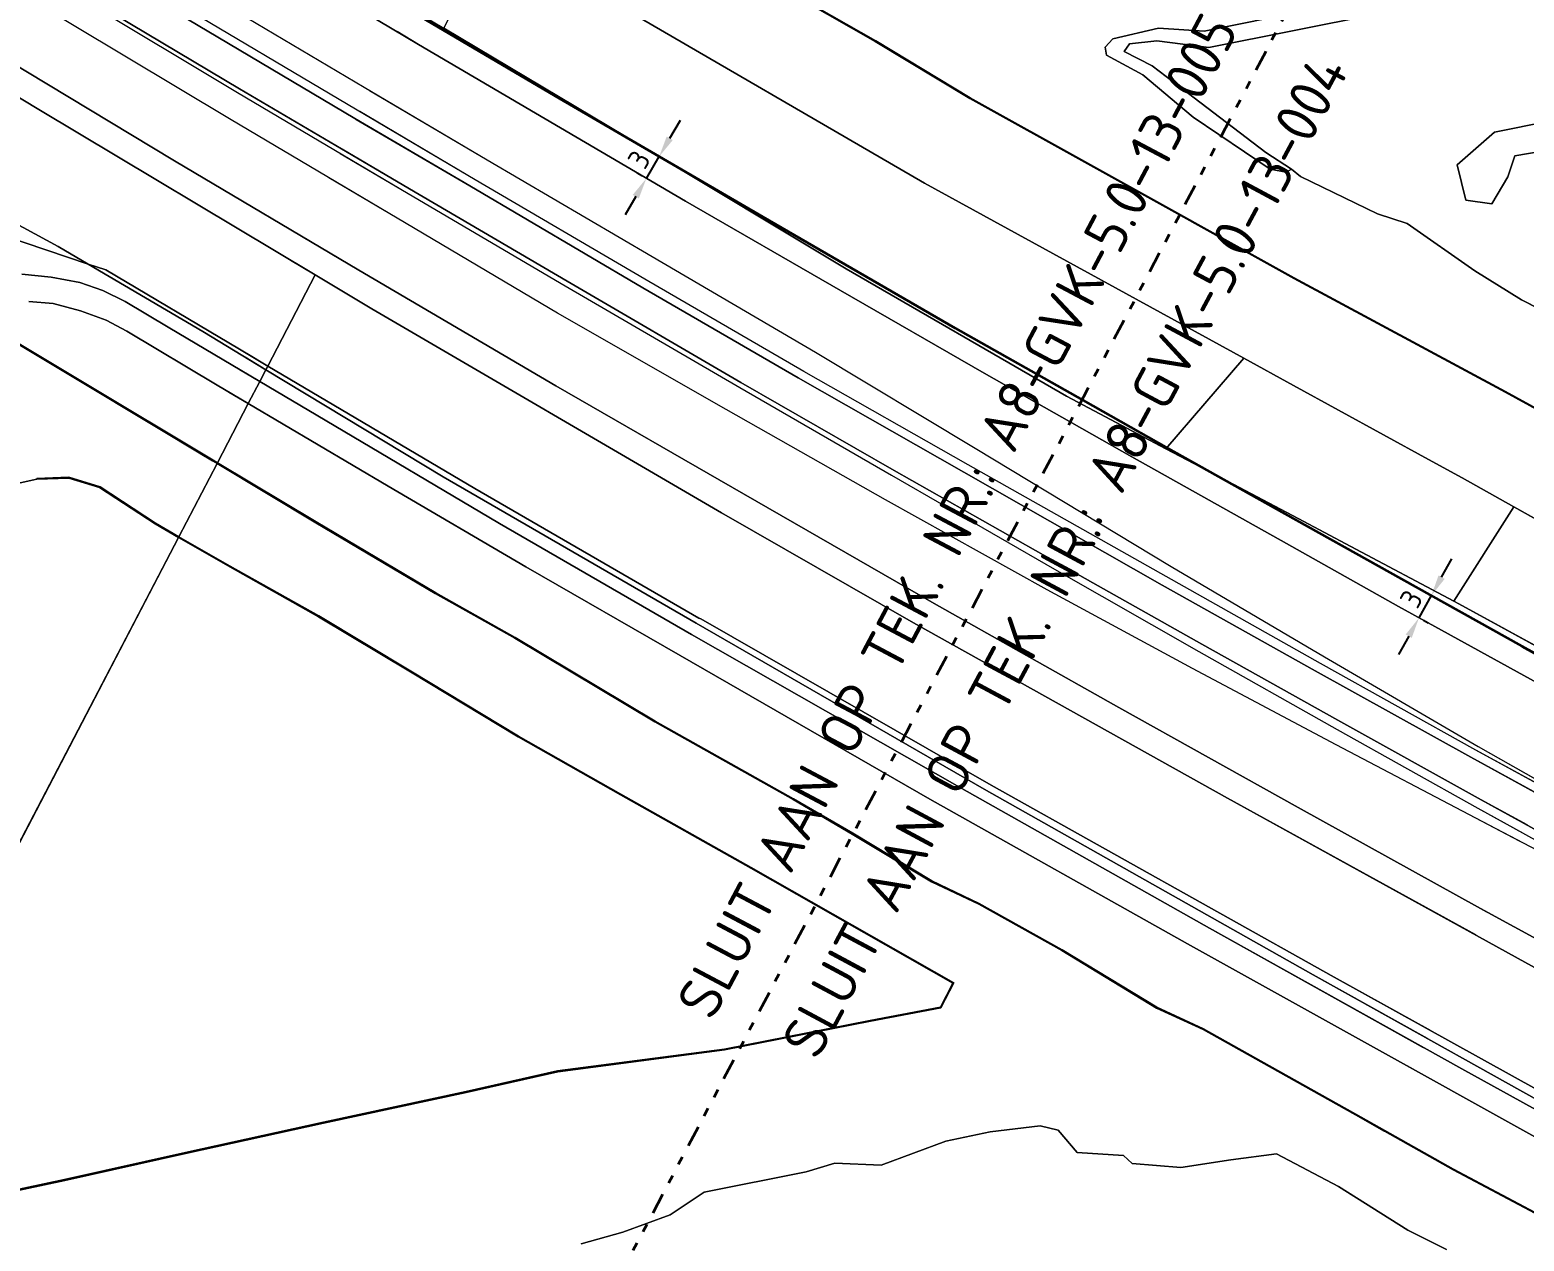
# Model space of a CAD drawing. Header units: metres. Extents: x 112942 to 118371, y 496117 to 499046.
# Drawn here: x 114385.1 to 114562, y 497920.8 to 498064.2 of the extents above; entities that cross this region are included whole.
import ezdxf
from ezdxf.enums import TextEntityAlignment as Align

# ---------------------------------------------------------------- set-up
doc = ezdxf.new("R2010")
doc.units = ezdxf.units.M
doc.linetypes.add('AL-TEKENBLADGRENS', pattern=[11.5, 2.5, -1.5, 1, -1.5, 1, -1.5, 2.5])
for name, color, linetype, lineweight in [('B-WE-OG-TOPOKAART-G', 7, 'Continuous', 18), ('N-WE-KL-DATA_GLASVEZEL-G', 90, 'KL-GLASVEZEL-N', 35), ('N-WE-KL-DATA_GLASVEZEL-M', 7, 'Continuous', 18), ('X-XX-AL-TEKENBLADGRENS-G', 7, 'AL-TEKENBLADGRENS', 35), ('X-XX-AL-TEKENBLADGRENS-T50', 130, 'Continuous', 50)]:
    doc.layers.add(name, color=color, linetype=linetype, lineweight=lineweight)
doc.styles.add('ISO', font='isocp.shx')
doc.styles.add('NLCS-ISO-T50', font='NLCS-ISO.ttf', dxfattribs={"height": 5})
doc.linetypes.add('KL-GLASVEZEL-N', pattern='A,4,-1,[101,NLCS.SHX,S=0.5,R=0,X=0,Y=0],-1,4,-1,["G",Standard,S=1,R=0,X=-0.25,Y=-0.5],-1.5', length=12.5)
doc.dimstyles.new('ISO', dxfattribs={"dimtxt": 2.5, "dimasz": 2.5, "dimexe": 1.25, "dimexo": 0.625, "dimtad": 1, "dimtxsty": 'ISO', "dimcen": 2.5, "dimadec": 0, "dimazin": 0, "dimtfac": 1, "dimtmove": 0, "dimatfit": 3, "dimfxl": 0, "dimarcsym": 0})

# ---------------------------------------------------------------- blocks, each defined once
blk = doc.blocks.new('*D53')
at = {"layer": 'Defpoints', "color": 0, "transparency": 16777216}
for p in [(114459.58, 498049.19), (114459.58, 498049.19), (114458.06, 498046.6)]:
    blk.add_point(p, dxfattribs=at)
at = {"layer": 'N-WE-KL-DATA_GLASVEZEL-M', "color": 0, "lineweight": -2, "transparency": 16777216}
for p, q in [((114460.83, 498051.35), (114462.09, 498053.51)), ((114459.04, 498049.5), (114458.5, 498049.82)), ((114458.06, 498046.6), (114459.58, 498049.19)), ((114457.52, 498046.91), (114456.99, 498047.23)), ((114456.81, 498044.44), (114455.55, 498042.28))]:
    blk.add_line(p, q, dxfattribs=at)
at = {"layer": 'N-WE-KL-DATA_GLASVEZEL-M', "color": 0, "transparency": 16777216}
for points in [[(114460.47, 498051.56), (114461.19, 498051.14), (114459.58, 498049.19)], [(114456.45, 498044.65), (114457.17, 498044.23), (114458.06, 498046.6)]]:
    blk.add_solid(points, dxfattribs=at)
at = {"layer": 'N-WE-KL-DATA_GLASVEZEL-M', "color": 0, "transparency": 16777216, "insert": (114457.2, 498048.84), "char_height": 2.5, "attachment_point": 5, "rotation": 59.7593, "style": 'ISO'}
blk.add_mtext('3', dxfattribs=at)
blk = doc.blocks.new('*D65')
at = {"layer": 'Defpoints', "color": 0, "transparency": 16777216}
for p in [(114551, 497997.21), (114551, 497997.21), (114549.54, 497994.59)]:
    blk.add_point(p, dxfattribs=at)
at = {"layer": 'N-WE-KL-DATA_GLASVEZEL-M', "color": 0, "lineweight": -2, "transparency": 16777216}
for p, q in [((114552.22, 497999.4), (114553.44, 498001.58)), ((114549.54, 497994.59), (114551, 497997.21)), ((114550.45, 497997.52), (114549.91, 497997.82)), ((114550.08, 497994.29), (114550.63, 497993.98)), ((114548.32, 497992.41), (114547.1, 497990.23))]:
    blk.add_line(p, q, dxfattribs=at)
at = {"layer": 'N-WE-KL-DATA_GLASVEZEL-M', "color": 0, "transparency": 16777216}
for points in [[(114551.85, 497999.6), (114552.58, 497999.19), (114551, 497997.21)], [(114547.96, 497992.61), (114548.68, 497992.21), (114549.54, 497994.59)]]:
    blk.add_solid(points, dxfattribs=at)
at = {"layer": 'N-WE-KL-DATA_GLASVEZEL-M', "color": 0, "transparency": 16777216, "insert": (114548.63, 497996.82), "char_height": 2.5, "attachment_point": 5, "rotation": 60.828, "style": 'ISO'}
blk.add_mtext('3', dxfattribs=at)

msp = doc.modelspace()

# ---------------------------------------------------------------- linework, layer by layer
at = {"layer": 'B-WE-OG-TOPOKAART-G'}
for points in [[(114568.813, 497983.977, 6.667), (114566.256, 497985.394, 6.668), (114547.13, 497995.939, 6.73), (114533.851, 498003.377, 6.671), (114515.53, 498013.651, 6.667), (114498.072, 498023.533, 6.691), (114481.042, 498033.329, 6.714), (114462.714, 498043.897, 6.718), (114449.699, 498051.512, 6.719), (114431.087, 498062.464, 6.725), (114408.873, 498075.716, 6.736), (114389.029, 498087.563, 6.736), (114368.113, 498100.178, 6.738), (114347.66, 498112.671, 6.752), (114326.872, 498125.681, 6.725), (114307.103, 498137.925, 6.741), (114286.487, 498150.603, 6.745), (114266.619, 498162.615, 6.735), (114245.341, 498175.46, 6.734), (114223.903, 498188.113, 6.737), (114203.222, 498200.22, 6.737), (114181.891, 498212.522, 6.751), (114160.322, 498224.861, 6.756)], [(114160.322, 498224.861, 6.756), (114181.891, 498212.522, 6.751), (114203.222, 498200.22, 6.737), (114223.903, 498188.113, 6.737), (114245.341, 498175.46, 6.734), (114266.619, 498162.615, 6.735), (114286.487, 498150.603, 6.745), (114307.103, 498137.925, 6.741), (114326.872, 498125.681, 6.725), (114347.66, 498112.671, 6.752), (114368.113, 498100.178, 6.738), (114389.029, 498087.563, 6.736), (114408.873, 498075.716, 6.736), (114431.087, 498062.464, 6.725), (114449.699, 498051.512, 6.719), (114462.714, 498043.897, 6.718), (114481.042, 498033.329, 6.714), (114498.072, 498023.533, 6.691), (114515.53, 498013.651, 6.667), (114533.851, 498003.377, 6.671), (114547.13, 497995.939, 6.73), (114566.256, 497985.394, 6.668), (114568.813, 497983.977, 6.667)], [(114169.703, 498224.019, 6.2), (114209.531, 498200.798, 6.183), (114215.458, 498197.237, 6.227), (114241.219, 498181.76, 6.42), (114280.264, 498158.399, 6.337), (114310.389, 498139.932, 6.353), (114335.767, 498124.318, 6.423), (114363.913, 498106.662, 6.43), (114395.287, 498087.6, 6.417), (114423.385, 498070.749, 6.307), (114434.07, 498064.385, 6.321), (114457.514, 498050.422, 6.353), (114481.708, 498035.877, 6.34), (114507.821, 498020.809, 6.503), (114519.57, 498014.603, 6.439), (114526.177, 498011.113, 6.403), (114535.233, 498006.33, 6.353)], [(114175.147, 498208.024, 6.911), (114190.129, 498199.311, 6.895), (114203.513, 498191.557, 6.905), (114221.121, 498181.162, 6.908), (114240.008, 498169.986, 6.908), (114258.256, 498159.037, 6.917), (114278.364, 498146.857, 6.942), (114299.987, 498133.601, 6.929), (114317.589, 498122.675, 6.925), (114338.089, 498109.876, 6.928), (114361.692, 498095.308, 6.928), (114380.537, 498083.794, 6.929), (114403.322, 498070.069, 6.924), (114424.639, 498057.396, 6.923), (114439.205, 498048.794, 6.916), (114458.747, 498037.364, 6.908), (114478.071, 498026.025, 6.879), (114496.982, 498014.653, 6.851), (114520.213, 498000.651, 6.873), (114538.35, 497989.956, 6.891), (114556.533, 497979.347, 6.91), (114564.536, 497974.805, 6.904)], [(114563.949, 497973.545, 6.915), (114555.668, 497978.085, 6.914), (114537.227, 497988.317, 6.928), (114519.148, 497998.451, 6.902), (114495.663, 498011.825, 6.921), (114476.028, 498023.01, 6.938), (114457.662, 498033.644, 6.964), (114437.144, 498045.708, 6.982), (114423.54, 498053.677, 6.995), (114399.949, 498067.74, 7.008), (114379.408, 498080.088, 7), (114358.076, 498093.086, 7.001), (114337.054, 498106.022, 6.997), (114314.132, 498120.239, 7.005), (114294.667, 498132.284, 7.016), (114276.397, 498143.447, 7.021), (114256.188, 498155.629, 7), (114238.072, 498166.478, 6.995), (114219.347, 498177.567, 6.985), (114202.116, 498187.688, 6.981), (114185.221, 498197.502, 6.981), (114173.353, 498204.285, 6.995)], [(114564.388, 497974.487, 6.909), (114556.27, 497978.928, 6.915), (114537.89, 497989.186, 6.909), (114519.587, 497999.483, 6.891), (114496.173, 498012.676, 6.902), (114476.707, 498023.76, 6.934), (114457.894, 498034.68, 6.956), (114437.805, 498046.438, 6.974), (114423.805, 498054.694, 6.983), (114401.07, 498068.231, 6.996), (114379.925, 498081.022, 6.994), (114359.294, 498093.501, 6.988), (114337.05, 498107.22, 6.984), (114315.512, 498120.601, 6.992), (114295.004, 498133.294, 7), (114276.723, 498144.46, 7.004), (114256.746, 498156.557, 6.99), (114238.609, 498167.454, 6.979), (114220.035, 498178.428, 6.985), (114202.453, 498188.703, 6.966), (114186.228, 498198.14, 6.971), (114174.198, 498205.057, 6.974)], [(114562.326, 497970.066, 6.919), (114556.902, 497973.053, 6.924), (114539.937, 497982.463, 6.937), (114523.844, 497991.473, 6.95), (114506.241, 498001.35, 6.951), (114487.419, 498012.035, 6.933), (114469.25, 498022.44, 6.987), (114448.67, 498034.427, 7.005), (114430.013, 498045.377, 6.984), (114409.906, 498057.203, 7.017), (114391.561, 498068.176, 7.008), (114371.996, 498080.106, 7.006), (114356.107, 498089.794, 7.013), (114336.3, 498101.952, 7.005), (114318.966, 498112.661, 7.014), (114303.782, 498122.1, 7.004), (114287.259, 498132.286, 7.01), (114260.254, 498148.711, 6.996), (114240.711, 498160.433, 7), (114222.55, 498171.237, 7.009), (114204.604, 498181.776, 7.002), (114187.752, 498191.596, 6.987), (114168.705, 498202.578, 6.999)], [(114168.705, 498202.578, 6.999), (114187.752, 498191.596, 6.987), (114204.604, 498181.776, 7.002), (114222.55, 498171.237, 7.009), (114240.711, 498160.433, 7), (114260.254, 498148.711, 6.996), (114287.259, 498132.286, 7.01), (114303.782, 498122.1, 7.004), (114318.966, 498112.661, 7.014), (114336.3, 498101.952, 7.005), (114356.107, 498089.794, 7.013), (114371.996, 498080.106, 7.006), (114391.561, 498068.176, 7.008), (114409.906, 498057.203, 7.017), (114430.013, 498045.377, 6.984), (114448.67, 498034.427, 7.005), (114469.25, 498022.44, 6.987), (114487.419, 498012.035, 6.933), (114506.241, 498001.35, 6.951), (114523.844, 497991.473, 6.95), (114539.937, 497982.463, 6.937), (114556.902, 497973.053, 6.924), (114562.326, 497970.066, 6.919)], [(114170.279, 498188.638, 6.731), (114192.801, 498175.542, 6.709), (114212.804, 498163.833, 6.7), (114234.403, 498151.038, 6.725), (114254.433, 498138.991, 6.731), (114273.77, 498127.297, 6.719), (114296.329, 498113.493, 6.69), (114317.73, 498100.265, 6.705), (114339.089, 498087.047, 6.728), (114359.927, 498074.247, 6.725), (114379.598, 498062.301, 6.709), (114402.186, 498048.695, 6.744)], [(114557.528, 497959.776, 6.652), (114556.83, 497960.155, 6.652), (114535.226, 497972.137, 6.642), (114514.014, 497983.981, 6.634), (114492.126, 497996.296, 6.696), (114469.582, 498009.27, 6.709), (114447.332, 498022.034, 6.71), (114424.027, 498035.725, 6.728), (114402.186, 498048.695, 6.744), (114379.598, 498062.301, 6.709), (114359.927, 498074.247, 6.725), (114339.089, 498087.047, 6.728), (114317.73, 498100.265, 6.705), (114296.329, 498113.493, 6.69), (114273.77, 498127.297, 6.719), (114254.433, 498138.991, 6.731), (114234.403, 498151.038, 6.725), (114212.804, 498163.833, 6.7), (114192.801, 498175.542, 6.709), (114170.279, 498188.638, 6.731)], [(114556.253, 497957.042, 6.247), (114526.865, 497973.24, 6.32), (114489.693, 497993.978, 6.353), (114466.96, 498007, 6.41), (114425.574, 498031.157, 6.243), (114418.862, 498035.174, 6.271), (114386.141, 498054.756, 6.41), (114353.084, 498074.73, 6.403), (114323.511, 498092.832, 6.337), (114292.441, 498112.01, 6.287), (114256.054, 498134.053, 6.277), (114218.604, 498156.717, 6.324), (114199.687, 498167.756, 6.379), (114197.127, 498169.25, 6.387), (114175.482, 498181.656, 6.3)], [(114413.246, 498024.387, 0.712), (114409.875, 498026.383, 0.71), (114394.075, 498035.784, 0.797), (114391.967, 498036.454, 0.406), (114388.412, 498038.545, 0.417), (114369.028, 498049.033, 0.18), (114351.941, 498059.409, 0.167), (114329.588, 498073.584, 0.173), (114308.341, 498086.696, 0.123), (114287.049, 498099.733, 0.147), (114261.918, 498115.112, 0.157), (114228.136, 498134.862, 0.197), (114193.348, 498155.905, 0.139), (114199.687, 498167.756, 6.379), (114218.604, 498156.717, 6.324), (114256.054, 498134.053, 6.277), (114292.441, 498112.01, 6.287), (114323.511, 498092.832, 6.337), (114353.084, 498074.73, 6.403), (114386.141, 498054.756, 6.41), (114418.862, 498035.174, 6.271), (114413.246, 498024.387, 0.712)], [(114580.867, 498009.826, -1.084), (114578.277, 498011.243, -1.084), (114559.778, 498021.367, -1.084), (114534.769, 498034.847, -1.084), (114510.701, 498048.204, -1.084), (114496.414, 498056.13, -1.084), (114485.218, 498062.88, -1.084), (114467.869, 498072.802, -1.084), (114462.046, 498076.19, -1.084), (114451.67, 498082.226, -1.084), (114445.329, 498086.011, -1.084), (114393.424, 498129.455, -1.084), (114482.76, 498165.063, -1.084)], [(114193.348, 498155.905, 0.139), (114228.136, 498134.862, 0.197), (114261.918, 498115.112, 0.157), (114287.049, 498099.733, 0.147), (114308.341, 498086.696, 0.123), (114329.588, 498073.584, 0.173), (114351.941, 498059.409, 0.167), (114369.028, 498049.033, 0.18), (114388.412, 498038.545, 0.417), (114391.967, 498036.454, 0.406), (114382.059, 498039.791, 0.357), (114374.737, 498042.51, 0.197), (114372.243, 498042.75, 0.077), (114369.048, 498041.859, -0.113), (114365.301, 498040.104, -0.193), (114363.965, 498039.567, -0.397), (114363.623, 498039.078, -0.845)], [(114276.397, 498143.447, 7.021), (114294.667, 498132.284, 7.016), (114314.132, 498120.239, 7.005), (114337.054, 498106.022, 6.997), (114358.076, 498093.086, 7.001), (114379.408, 498080.088, 7), (114399.949, 498067.74, 7.008), (114423.54, 498053.677, 6.995), (114437.144, 498045.708, 6.982), (114457.662, 498033.644, 6.964), (114476.028, 498023.01, 6.938), (114495.663, 498011.825, 6.921), (114519.148, 497998.451, 6.902), (114537.227, 497988.317, 6.928), (114555.668, 497978.085, 6.914), (114563.949, 497973.545, 6.915)], [(114561.429, 497968.142, 6.872), (114556.249, 497970.849, 6.873), (114539.729, 497979.552, 6.871), (114522.721, 497988.58, 6.865), (114505.512, 497997.913, 6.86), (114486.388, 498008.539, 6.868), (114467.499, 498019.227, 6.905), (114447.558, 498030.667, 6.915), (114428.569, 498041.876, 6.916), (114408.916, 498053.527, 6.929), (114390.102, 498064.793, 6.937), (114370.858, 498076.429, 6.937), (114354.987, 498086.103, 6.928), (114337.547, 498096.838, 6.935), (114331.905, 498100.356, 6.935), (114328.802, 498102.55, 6.939), (114318.202, 498110.409, 6.962), (114302.455, 498122.26, 6.991)], [(114302.455, 498122.26, 6.991), (114318.727, 498112.18, 7.003), (114336.098, 498101.43, 7.001), (114356.181, 498089.088, 7.002), (114371.783, 498079.587, 7.006), (114391.442, 498067.724, 7.008), (114409.658, 498056.785, 7.018), (114429.853, 498044.801, 6.985), (114448.449, 498033.876, 6.996), (114469.13, 498021.853, 6.987), (114487.099, 498011.461, 6.937), (114506.382, 498000.323, 6.929), (114523.456, 497990.576, 6.936), (114539.839, 497981.377, 6.925), (114556.516, 497972.049, 6.905), (114561.871, 497969.09, 6.897)], [(114534.43, 498047.68, -0.876), (114533.815, 498047.328, -1.136), (114531.92, 498047.687, -1.136), (114522.815, 498053.848, -1.136), (114516.828, 498058.875, -1.136), (114512.524, 498061.201, -1.136), (114512.366, 498062.151, -1.136), (114513.28, 498063.129, -1.136), (114518.681, 498064.379, -1.136), (114524.089, 498064.051, -1.136), (114571.966, 498073.739, -1.136), (114577.538, 498073.9, -1.136), (114588.156, 498077.175, -1.136), (114602.667, 498079.775, -1.136), (114620.756, 498084.307, -1.136), (114650.736, 498090.463, -1.136)], [(114650.736, 498090.463, -1.136), (114620.756, 498084.307, -1.136), (114602.667, 498079.775, -1.136), (114588.156, 498077.175, -1.136), (114577.538, 498073.9, -1.136), (114571.966, 498073.739, -1.136), (114524.089, 498064.051, -1.136), (114518.681, 498064.379, -1.136), (114513.28, 498063.129, -1.136), (114512.366, 498062.151, -1.136), (114512.524, 498061.201, -1.136), (114516.828, 498058.875, -1.136), (114522.815, 498053.848, -1.136), (114531.92, 498047.687, -1.136), (114533.815, 498047.328, -1.136), (114534.43, 498047.68, -0.876), (114535.494, 498046.844, -0.876), (114544.619, 498042.405, -0.841), (114548.122, 498041.275, -0.974), (114556.144, 498035.657, -0.974), (114561.676, 498032.237, -0.974), (114595.475, 498014.994, -0.98), (114616.957, 498002.595, -0.902), (114626.388, 497998.41, -0.865)], [(114626.388, 497998.41, -0.865), (114620.699, 497987.724, -1.095), (114612.486, 497992.31, -1.084), (114586.862, 498006.545, -1.084), (114578.277, 498011.243, -1.084), (114559.778, 498021.367, -1.084), (114534.769, 498034.847, -1.084), (114510.701, 498048.204, -1.084), (114496.414, 498056.13, -1.084), (114485.218, 498062.88, -1.084), (114467.869, 498072.802, -1.084), (114462.046, 498076.19, -1.084), (114451.67, 498082.226, -1.084), (114445.329, 498086.011, -1.084), (114440.642, 498089.934, -1.084)], [(114655.173, 498089.104, -0.373), (114617.581, 498081.282, -0.24), (114574.78, 498072.129, -0.194), (114524.666, 498062.097, -0.295), (114518.516, 498062.898, -0.685), (114515.253, 498062.534, -0.844), (114514.634, 498061.614, -0.838), (114517.958, 498059.91, -0.341), (114522.903, 498056.139, -0.125), (114531.392, 498049.653, -0.214), (114534.43, 498047.68, -0.876)], [(114575.935, 497999.251, 0.107), (114560.771, 498007.721, 0.054), (114554.655, 498011.137, 0.033), (114550.67, 498013.318, 0.033), (114534.695, 498022.079, 0.028), (114528.812, 498025.306, 0.026), (114490.986, 498046.049, 0.013), (114453.613, 498067.779, 0.153), (114440.05, 498075.871, 0.13), (114445.278, 498085.925, -0.928), (114451.619, 498082.14, -0.943), (114461.996, 498076.104, -0.939), (114467.819, 498072.715, -0.937), (114485.167, 498062.794, -0.947), (114496.364, 498056.043, -0.927), (114510.652, 498048.117, -0.88), (114534.721, 498034.759, -0.903), (114559.73, 498021.279, -0.917), (114578.229, 498011.155, -0.899), (114580.824, 498009.735, -0.896)], [(114620.65, 497987.637, -0.84), (114615.557, 497977.611, 0.233), (114596.129, 497987.971, 0.177), (114560.771, 498007.721, 0.054), (114554.655, 498011.137, 0.033), (114550.67, 498013.318, 0.033), (114534.695, 498022.079, 0.028), (114528.812, 498025.306, 0.026), (114490.986, 498046.049, 0.013), (114453.613, 498067.779, 0.153), (114440.05, 498075.871, 0.13), (114445.278, 498085.925, -0.928), (114451.619, 498082.14, -0.943), (114461.996, 498076.104, -0.939), (114467.819, 498072.715, -0.937), (114485.167, 498062.794, -0.947), (114496.364, 498056.043, -0.927), (114510.652, 498048.117, -0.88), (114534.721, 498034.759, -0.903), (114559.73, 498021.279, -0.917), (114578.229, 498011.155, -0.899), (114586.814, 498006.457, -0.89), (114612.437, 497992.223, -0.84), (114620.65, 497987.637, -0.84)], [(114580.824, 498009.735, -0.896), (114578.229, 498011.155, -0.899), (114559.73, 498021.279, -0.917), (114534.721, 498034.759, -0.903), (114510.652, 498048.117, -0.88), (114496.364, 498056.043, -0.927), (114485.167, 498062.794, -0.947), (114467.819, 498072.715, -0.937), (114461.996, 498076.104, -0.939), (114451.619, 498082.14, -0.943), (114445.278, 498085.925, -0.928), (114445.329, 498086.011, -1.084), (114451.67, 498082.226, -1.084), (114462.046, 498076.19, -1.084), (114467.869, 498072.802, -1.084), (114485.218, 498062.88, -1.084), (114496.414, 498056.13, -1.084), (114510.701, 498048.204, -1.084), (114534.769, 498034.847, -1.084), (114559.778, 498021.367, -1.084), (114578.277, 498011.243, -1.084), (114580.867, 498009.826, -1.084)], [(114578.229, 498011.155, -0.899), (114559.73, 498021.279, -0.917), (114534.721, 498034.759, -0.903), (114510.652, 498048.117, -0.88), (114496.364, 498056.043, -0.927), (114485.167, 498062.794, -0.947), (114467.819, 498072.715, -0.937), (114461.996, 498076.104, -0.939), (114451.619, 498082.14, -0.943), (114445.278, 498085.925, -0.928), (114445.329, 498086.011, -1.084), (114451.67, 498082.226, -1.084), (114462.046, 498076.19, -1.084), (114467.869, 498072.802, -1.084), (114485.218, 498062.88, -1.084), (114496.414, 498056.13, -1.084), (114510.701, 498048.204, -1.084), (114534.769, 498034.847, -1.084), (114559.778, 498021.367, -1.084), (114578.277, 498011.243, -1.084)], [(114534.43, 498047.68, -0.876), (114533.815, 498047.328, -1.136), (114531.92, 498047.687, -1.136), (114522.815, 498053.848, -1.136), (114516.828, 498058.875, -1.136), (114512.524, 498061.201, -1.136), (114512.366, 498062.151, -1.136), (114513.28, 498063.129, -1.136), (114518.681, 498064.379, -1.136), (114524.089, 498064.051, -1.136), (114571.966, 498073.739, -1.136), (114577.538, 498073.9, -1.136), (114588.156, 498077.175, -1.136), (114602.667, 498079.775, -1.136), (114614.915, 498082.844, -1.136)], [(114614.915, 498082.844, -1.136), (114602.667, 498079.775, -1.136), (114588.156, 498077.175, -1.136), (114577.538, 498073.9, -1.136), (114571.966, 498073.739, -1.136), (114524.089, 498064.051, -1.136), (114518.681, 498064.379, -1.136), (114513.28, 498063.129, -1.136), (114512.366, 498062.151, -1.136), (114512.524, 498061.201, -1.136), (114516.828, 498058.875, -1.136), (114522.815, 498053.848, -1.136), (114531.92, 498047.687, -1.136), (114533.815, 498047.328, -1.136), (114534.43, 498047.68, -0.876), (114535.494, 498046.844, -0.876), (114544.619, 498042.405, -0.841), (114548.122, 498041.275, -0.974), (114556.144, 498035.657, -0.974), (114561.676, 498032.237, -0.974), (114585.621, 498020.021, -0.978)], [(114585.621, 498020.021, -0.978), (114561.676, 498032.237, -0.974), (114556.144, 498035.657, -0.974), (114548.122, 498041.275, -0.974), (114544.619, 498042.405, -0.841), (114535.494, 498046.844, -0.876), (114534.43, 498047.68, -0.876), (114531.392, 498049.653, -0.214), (114522.903, 498056.139, -0.125), (114517.958, 498059.91, -0.341), (114514.634, 498061.614, -0.838), (114515.253, 498062.534, -0.844), (114518.516, 498062.898, -0.685), (114524.666, 498062.097, -0.295), (114574.78, 498072.129, -0.194), (114613.811, 498080.476, -0.236)], [(114613.811, 498080.476, -0.236), (114574.78, 498072.129, -0.194), (114524.666, 498062.097, -0.295), (114518.516, 498062.898, -0.685), (114515.253, 498062.534, -0.844), (114514.634, 498061.614, -0.838), (114517.958, 498059.91, -0.341), (114522.903, 498056.139, -0.125), (114531.392, 498049.653, -0.214), (114534.43, 498047.68, -0.876)], [(114434.07, 498064.385, 6.321), (114440.05, 498075.871, 0.13), (114453.613, 498067.779, 0.153), (114490.986, 498046.049, 0.013), (114528.812, 498025.306, 0.026), (114519.57, 498014.603, 6.439), (114507.821, 498020.809, 6.503), (114481.708, 498035.877, 6.34), (114457.514, 498050.422, 6.353), (114434.07, 498064.385, 6.321)], [(114434.07, 498064.385, 6.321), (114440.05, 498075.871, 0.13), (114453.613, 498067.779, 0.153), (114490.986, 498046.049, 0.013), (114528.812, 498025.306, 0.026), (114519.57, 498014.603, 6.439), (114507.821, 498020.809, 6.503), (114481.708, 498035.877, 6.34), (114457.514, 498050.422, 6.353), (114434.07, 498064.385, 6.321)], [(114595.475, 498014.994, -0.98), (114561.676, 498032.237, -0.974), (114556.144, 498035.657, -0.974), (114548.122, 498041.275, -0.974), (114544.619, 498042.405, -0.841), (114535.494, 498046.844, -0.876), (114534.43, 498047.68, -0.876), (114531.392, 498049.653, -0.214), (114522.903, 498056.139, -0.125), (114517.958, 498059.91, -0.341), (114514.634, 498061.614, -0.838), (114515.253, 498062.534, -0.844), (114518.516, 498062.898, -0.685), (114524.666, 498062.097, -0.295), (114574.78, 498072.129, -0.194)], [(114638.764, 498068.277, -0.523), (114615.753, 498058.62, -0.984), (114560.864, 498049.261, -1.029), (114560.041, 498046.776, -1.029), (114558.17, 498043.594, -1.029), (114555.066, 498044.025, -0.983), (114554.039, 498048.214, -0.567), (114558.488, 498052.07, -0.405), (114590.254, 498058.479, -0.457), (114638.764, 498068.277, -0.523)], [(114429.889, 498066.875, 6.316), (114434.07, 498064.385, 6.321), (114457.514, 498050.422, 6.353), (114481.708, 498035.877, 6.34), (114507.821, 498020.809, 6.503), (114519.57, 498014.603, 6.439), (114526.177, 498011.113, 6.403), (114535.233, 498006.33, 6.353)], [(114428.541, 498063.983, 6.726), (114431.087, 498062.464, 6.725), (114449.699, 498051.512, 6.719), (114462.714, 498043.897, 6.718), (114481.042, 498033.329, 6.714), (114498.072, 498023.533, 6.691), (114515.53, 498013.651, 6.667), (114533.851, 498003.377, 6.671), (114547.13, 497995.939, 6.73), (114566.256, 497985.394, 6.668), (114578.465, 497978.627, 6.663), (114598.053, 497967.919, 6.664), (114607.135, 497963.021, 6.642), (114602.635, 497952.194, 6.862), (114589.423, 497959.654, 6.949), (114572.346, 497968.941, 6.916), (114555.668, 497978.085, 6.914), (114537.227, 497988.317, 6.928), (114519.148, 497998.451, 6.902), (114495.663, 498011.825, 6.921), (114476.028, 498023.01, 6.938), (114457.662, 498033.644, 6.964), (114437.144, 498045.708, 6.982), (114423.693, 498053.587, 6.995)], [(114535.233, 498006.33, 6.353), (114541.482, 498003.011, 6.329), (114553.674, 497996.535, 6.282), (114554.238, 497996.235, 6.28), (114576.493, 497984.088, 6.177), (114599.389, 497971.711, 6.153), (114609.774, 497966.235, 6.163), (114607.135, 497963.021, 6.642), (114598.053, 497967.919, 6.664), (114578.465, 497978.627, 6.663), (114566.256, 497985.394, 6.668), (114547.13, 497995.939, 6.73), (114533.851, 498003.377, 6.671), (114515.53, 498013.651, 6.667), (114498.072, 498023.533, 6.691), (114481.042, 498033.329, 6.714), (114462.714, 498043.897, 6.718), (114449.699, 498051.512, 6.719), (114431.087, 498062.464, 6.725), (114428.541, 498063.983, 6.726)], [(114604.937, 498061.445, -0.477), (114590.254, 498058.479, -0.457), (114558.488, 498052.07, -0.405), (114554.039, 498048.214, -0.567), (114555.066, 498044.025, -0.983), (114558.17, 498043.594, -1.029), (114560.041, 498046.776, -1.029), (114560.864, 498049.261, -1.029), (114602.572, 498056.372, -0.995)], [(114602.572, 498056.372, -0.995), (114560.864, 498049.261, -1.029), (114560.041, 498046.776, -1.029), (114558.17, 498043.594, -1.029), (114555.066, 498044.025, -0.983), (114554.039, 498048.214, -0.567), (114558.488, 498052.07, -0.405), (114590.254, 498058.479, -0.457), (114604.937, 498061.445, -0.477)], [(114590.254, 498058.479, -0.457), (114558.488, 498052.07, -0.405), (114554.039, 498048.214, -0.567), (114555.066, 498044.025, -0.983), (114558.17, 498043.594, -1.029), (114560.041, 498046.776, -1.029), (114560.864, 498049.261, -1.029), (114615.753, 498058.62, -0.984)], [(114425.29, 498057.011, 6.923), (114439.205, 498048.794, 6.916), (114458.747, 498037.364, 6.908), (114478.071, 498026.025, 6.879), (114496.982, 498014.653, 6.851), (114520.213, 498000.651, 6.873), (114538.35, 497989.956, 6.891), (114556.533, 497979.347, 6.91), (114572.948, 497970.03, 6.897), (114589.955, 497960.538, 6.939)], [(114423.693, 498053.587, 6.995), (114437.144, 498045.708, 6.982), (114457.662, 498033.644, 6.964), (114476.028, 498023.01, 6.938), (114495.663, 498011.825, 6.921), (114519.148, 497998.451, 6.902), (114537.227, 497988.317, 6.928), (114555.668, 497978.085, 6.914), (114572.346, 497968.941, 6.916), (114589.423, 497959.654, 6.949), (114602.635, 497952.194, 6.862), (114608.451, 497945.119, 6.905), (114592.482, 497953.673, 6.889), (114574.978, 497963.099, 6.908), (114556.902, 497973.053, 6.924), (114539.937, 497982.463, 6.937), (114523.844, 497991.473, 6.95), (114506.241, 498001.35, 6.951), (114487.419, 498012.035, 6.933), (114469.25, 498022.44, 6.987), (114448.67, 498034.427, 7.005), (114430.013, 498045.377, 6.984), (114422.049, 498050.061, 6.997)], [(114589.955, 497960.538, 6.939), (114572.88, 497969.841, 6.903), (114556.27, 497978.928, 6.915), (114537.89, 497989.186, 6.909), (114519.587, 497999.483, 6.891), (114496.173, 498012.676, 6.902), (114476.707, 498023.76, 6.934), (114457.894, 498034.68, 6.956), (114437.805, 498046.438, 6.974), (114424.122, 498054.507, 6.983)], [(114422.049, 498050.061, 6.997), (114430.013, 498045.377, 6.984), (114448.67, 498034.427, 7.005), (114469.25, 498022.44, 6.987), (114487.419, 498012.035, 6.933), (114506.241, 498001.35, 6.951), (114523.844, 497991.473, 6.95), (114539.937, 497982.463, 6.937), (114556.902, 497973.053, 6.924), (114574.978, 497963.099, 6.908), (114592.482, 497953.673, 6.889), (114608.451, 497945.119, 6.905), (114601.947, 497935.761, 6.661), (114579.868, 497947.632, 6.654), (114556.83, 497960.155, 6.652), (114535.226, 497972.137, 6.642), (114514.014, 497983.981, 6.634), (114492.126, 497996.296, 6.696), (114469.582, 498009.27, 6.709), (114447.332, 498022.034, 6.71), (114424.027, 498035.725, 6.728), (114417.243, 498039.754, 6.733)], [(114402.186, 498048.695, 6.744), (114424.027, 498035.725, 6.728), (114447.332, 498022.034, 6.71), (114469.582, 498009.27, 6.709), (114492.126, 497996.296, 6.696), (114514.014, 497983.981, 6.634), (114535.226, 497972.137, 6.642), (114556.83, 497960.155, 6.652), (114557.528, 497959.776, 6.652)], [(114421.819, 498049.568, 6.998), (114429.853, 498044.801, 6.985), (114448.449, 498033.876, 6.996), (114469.13, 498021.853, 6.987), (114487.099, 498011.461, 6.937), (114506.382, 498000.323, 6.929), (114523.456, 497990.576, 6.936), (114539.839, 497981.377, 6.925), (114556.516, 497972.049, 6.905), (114574.924, 497961.877, 6.877), (114591.871, 497952.664, 6.889), (114607.91, 497943.947, 6.866), (114591.719, 497952.324, 6.872), (114574.837, 497961.137, 6.869), (114556.249, 497970.849, 6.873), (114539.729, 497979.552, 6.871), (114522.721, 497988.58, 6.865), (114505.512, 497997.913, 6.86), (114486.388, 498008.539, 6.868), (114467.499, 498019.227, 6.905), (114447.558, 498030.667, 6.915), (114428.569, 498041.876, 6.916), (114420.471, 498046.677, 6.921)], [(114382.059, 498039.791, 0.357), (114391.967, 498036.454, 0.406), (114405.555, 498028.461, 0.363), (114413.019, 498023.951, 0.346), (114412.301, 498022.573, 0.205)], [(114417.243, 498039.754, 6.733), (114424.027, 498035.725, 6.728), (114447.332, 498022.034, 6.71), (114469.582, 498009.27, 6.709), (114492.126, 497996.296, 6.696), (114514.014, 497983.981, 6.634), (114535.226, 497972.137, 6.642), (114556.83, 497960.155, 6.652), (114579.868, 497947.632, 6.654), (114601.947, 497935.761, 6.661), (114594.403, 497936.001, 6.294), (114562.08, 497953.83, 6.233), (114526.865, 497973.24, 6.32), (114489.693, 497993.978, 6.353), (114466.96, 498007, 6.41), (114425.574, 498031.157, 6.243), (114418.862, 498035.174, 6.271), (114415.926, 498036.931, 6.283)], [(114413.019, 498023.951, 0.346), (114405.555, 498028.461, 0.363), (114391.967, 498036.454, 0.406), (114394.075, 498035.784, 0.797), (114409.875, 498026.383, 0.71), (114413.246, 498024.387, 0.712), (114413.019, 498023.951, 0.346)], [(114415.926, 498036.931, 6.283), (114418.862, 498035.174, 6.271), (114413.246, 498024.387, 0.712)], [(114412.301, 498022.573, 0.205), (114401.435, 498029.01, 0.213), (114396.34, 498032.036, 0.24), (114393.719, 498033.317, 0.243), (114390.978, 498034.279, 0.27), (114387.6, 498034.906, 0.263), (114384.115, 498035.265, 0.277)], [(114384.115, 498035.265, 0.277), (114387.6, 498034.906, 0.263), (114390.978, 498034.279, 0.27), (114393.719, 498033.317, 0.243), (114396.34, 498032.036, 0.24), (114401.435, 498029.01, 0.213), (114412.301, 498022.573, 0.205), (114410.934, 498019.946, 0.088)], [(114550.963, 497945.697, 0.713), (114539.495, 497952.054, 0.723), (114498.901, 497974.772, 0.76), (114464.499, 497994.444, 0.633), (114464.274, 497994.557, 0.637), (114437.76, 498009.872, 0.727), (114413.246, 498024.387, 0.712), (114418.862, 498035.174, 6.271), (114425.574, 498031.157, 6.243), (114466.96, 498007, 6.41), (114489.693, 497993.978, 6.353), (114526.865, 497973.24, 6.32), (114556.253, 497957.042, 6.247)], [(114594.403, 497936.001, 6.294), (114588.721, 497924.827, 0.665), (114581.3, 497928.881, 0.687), (114539.495, 497952.054, 0.723), (114498.901, 497974.772, 0.76), (114464.499, 497994.444, 0.633), (114464.274, 497994.557, 0.637), (114437.76, 498009.872, 0.727), (114413.246, 498024.387, 0.712), (114418.862, 498035.174, 6.271), (114425.574, 498031.157, 6.243), (114466.96, 498007, 6.41), (114489.693, 497993.978, 6.353), (114526.865, 497973.24, 6.32), (114562.08, 497953.83, 6.233), (114594.403, 497936.001, 6.294)], [(114384.958, 498032.013, 0.137), (114387.818, 498031.804, 0.097), (114391.066, 498030.94, 0.117), (114394.119, 498029.802, 0.117), (114396.565, 498028.529, 0.087), (114407.268, 498022.107, 0.083), (114410.934, 498019.946, 0.088), (114407.282, 498012.921, -0.921)], [(114410.934, 498019.946, 0.088), (114407.268, 498022.107, 0.083), (114396.565, 498028.529, 0.087), (114394.119, 498029.802, 0.117), (114391.066, 498030.94, 0.117), (114387.818, 498031.804, 0.097), (114384.958, 498032.013, 0.137)], [(114407.231, 498012.835, -1.101), (114406.706, 498013.149, -1.107), (114391.254, 498022.433, -1.107), (114382.2, 498027.875, -1.107), (114371.006, 498025.219, -1.107), (114370.983, 498025.316, -0.637), (114382.217, 498027.982, -0.637), (114391.306, 498022.519, -0.637), (114406.757, 498013.235, -0.637), (114407.282, 498012.921, -0.921), (114407.231, 498012.835, -1.101)], [(114382.2, 498027.875, -1.107), (114391.254, 498022.433, -1.107), (114406.706, 498013.149, -1.107), (114407.231, 498012.835, -1.101), (114402.726, 498004.182, -1.101)], [(114407.282, 498012.921, -0.921), (114406.757, 498013.235, -0.637), (114391.306, 498022.519, -0.637), (114382.217, 498027.982, -0.637)], [(114413.019, 498023.951, 0.346), (114410.565, 498025.434, 0.352)], [(114410.565, 498025.434, 0.352), (114413.019, 498023.951, 0.346), (114412.301, 498022.573, 0.205)], [(114413.246, 498024.387, 0.712), (114410.763, 498025.857, 0.711)], [(114410.763, 498025.857, 0.711), (114413.246, 498024.387, 0.712), (114413.019, 498023.951, 0.346)], [(114553.674, 497996.535, 6.282), (114541.482, 498003.011, 6.329), (114535.233, 498006.33, 6.353), (114526.177, 498011.113, 6.403), (114519.57, 498014.603, 6.439), (114528.812, 498025.306, 0.026), (114534.695, 498022.079, 0.028), (114550.67, 498013.318, 0.033), (114554.655, 498011.137, 0.033), (114560.771, 498007.721, 0.054), (114553.674, 497996.535, 6.282)], [(114553.674, 497996.535, 6.282), (114541.482, 498003.011, 6.329), (114535.233, 498006.33, 6.353), (114526.177, 498011.113, 6.403), (114519.57, 498014.603, 6.439), (114528.812, 498025.306, 0.026), (114534.695, 498022.079, 0.028), (114550.67, 498013.318, 0.033), (114554.655, 498011.137, 0.033), (114560.771, 498007.721, 0.054), (114553.674, 497996.535, 6.282)], [(114412.301, 498022.573, 0.205), (114409.896, 498023.998, 0.207)], [(114409.896, 498023.998, 0.207), (114412.301, 498022.573, 0.205), (114410.934, 498019.946, 0.088)], [(114550.047, 497943.732, 0.283), (114524.728, 497957.847, 0.297), (114495.41, 497974.384, 0.327), (114463.421, 497992.618, 0.12), (114440.663, 498005.762, 0.177), (114420.046, 498017.984, 0.2), (114412.301, 498022.573, 0.205), (114413.019, 498023.951, 0.346), (114433.992, 498011.278, 0.3), (114463.955, 497993.953, 0.127), (114498.05, 497974.284, 0.273), (114536.992, 497952.302, 0.187), (114550.527, 497944.762, 0.224)], [(114588.324, 497924.045, 0.28), (114587.749, 497922.914, 0.221), (114582.346, 497925.888, 0.227), (114554.592, 497941.198, 0.28), (114524.728, 497957.847, 0.297), (114495.41, 497974.384, 0.327), (114463.421, 497992.618, 0.12), (114440.663, 498005.762, 0.177), (114420.046, 498017.984, 0.2), (114412.301, 498022.573, 0.205), (114413.019, 498023.951, 0.346), (114433.992, 498011.278, 0.3), (114463.955, 497993.953, 0.127), (114498.05, 497974.284, 0.273), (114536.992, 497952.302, 0.187), (114570.668, 497933.541, 0.28), (114588.324, 497924.045, 0.28)], [(114550.527, 497944.762, 0.224), (114536.992, 497952.302, 0.187), (114498.05, 497974.284, 0.273), (114463.955, 497993.953, 0.127), (114433.992, 498011.278, 0.3), (114413.019, 498023.951, 0.346), (114413.246, 498024.387, 0.712), (114437.76, 498009.872, 0.727), (114464.274, 497994.557, 0.637), (114464.499, 497994.444, 0.633), (114498.901, 497974.772, 0.76), (114539.495, 497952.054, 0.723), (114550.963, 497945.697, 0.713)], [(114588.721, 497924.827, 0.665), (114588.324, 497924.045, 0.28), (114570.668, 497933.541, 0.28), (114536.992, 497952.302, 0.187), (114498.05, 497974.284, 0.273), (114463.955, 497993.953, 0.127), (114433.992, 498011.278, 0.3), (114413.019, 498023.951, 0.346), (114413.246, 498024.387, 0.712), (114437.76, 498009.872, 0.727), (114464.274, 497994.557, 0.637), (114464.499, 497994.444, 0.633), (114498.901, 497974.772, 0.76), (114539.495, 497952.054, 0.723), (114581.3, 497928.881, 0.687), (114588.721, 497924.827, 0.665)], [(114548.849, 497941.165, 0.166), (114547.01, 497942.189, 0.163), (114522.126, 497955.987, 0.117), (114491.628, 497973.128, 0.163), (114462.05, 497990.139, 0.103), (114443.785, 498000.624, 0.13), (114427.506, 498010.178, 0.113), (114410.934, 498019.946, 0.088), (114412.301, 498022.573, 0.205), (114420.046, 498017.984, 0.2), (114440.663, 498005.762, 0.177), (114463.421, 497992.618, 0.12), (114495.41, 497974.384, 0.327), (114524.728, 497957.847, 0.297), (114550.047, 497943.732, 0.283)], [(114587.749, 497922.914, 0.221), (114586.435, 497920.329, 0.189), (114572.763, 497927.849, 0.2), (114547.01, 497942.189, 0.163), (114522.126, 497955.987, 0.117), (114491.628, 497973.128, 0.163), (114462.05, 497990.139, 0.103), (114443.785, 498000.624, 0.13), (114427.506, 498010.178, 0.113), (114410.934, 498019.946, 0.088), (114412.301, 498022.573, 0.205), (114420.046, 498017.984, 0.2), (114440.663, 498005.762, 0.177), (114463.421, 497992.618, 0.12), (114495.41, 497974.384, 0.327), (114524.728, 497957.847, 0.297), (114554.592, 497941.198, 0.28), (114582.346, 497925.888, 0.227), (114587.749, 497922.914, 0.221)], [(114408.637, 498021.3, 0.085), (114410.934, 498019.946, 0.088), (114407.282, 498012.921, -0.921)], [(114545.461, 497933.899, -0.813), (114542.049, 497935.817, -0.811), (114533.807, 497940.449, -0.807), (114524.037, 497945.942, -0.763), (114518.498, 497948.477, -0.743), (114507.296, 497955.275, -0.713), (114497.48, 497960.781, -0.753), (114491.865, 497963.427, -0.743), (114482.497, 497969.069, -0.757), (114475.496, 497973.168, -0.763), (114459.105, 497982.364, -0.93), (114442.541, 497992.241, -0.933), (114433.125, 497997.532, -0.917), (114418.972, 498005.931, -0.877), (114407.282, 498012.921, -0.921), (114410.934, 498019.946, 0.088), (114427.506, 498010.178, 0.113), (114443.785, 498000.624, 0.13), (114462.05, 497990.139, 0.103), (114491.628, 497973.128, 0.163), (114522.126, 497955.987, 0.117), (114547.01, 497942.189, 0.163), (114548.849, 497941.165, 0.166)], [(114571.026, 497920.076, -0.787), (114553.619, 497929.315, -0.817), (114542.049, 497935.817, -0.811), (114533.807, 497940.449, -0.807), (114524.037, 497945.942, -0.763), (114518.498, 497948.477, -0.743), (114507.296, 497955.275, -0.713), (114497.48, 497960.781, -0.753), (114491.865, 497963.427, -0.743), (114482.497, 497969.069, -0.757), (114475.496, 497973.168, -0.763), (114459.105, 497982.364, -0.93), (114442.541, 497992.241, -0.933), (114433.125, 497997.532, -0.917), (114418.972, 498005.931, -0.877), (114407.282, 498012.921, -0.921), (114410.934, 498019.946, 0.088), (114427.506, 498010.178, 0.113), (114443.785, 498000.624, 0.13), (114462.05, 497990.139, 0.103), (114491.628, 497973.128, 0.163), (114522.126, 497955.987, 0.117), (114547.01, 497942.189, 0.163), (114572.763, 497927.849, 0.2)], [(114410.934, 498019.946, 0.088), (114408.637, 498021.3, 0.085)], [(114374.172, 497924.785, -1.101), (114389.201, 497927.979, -1.101), (114403.502, 497931.185, -1.101), (114419.85, 497934.769, -1.101), (114436.733, 497938.399, -1.101), (114447.57, 497940.849, -1.101), (114467.311, 497943.436, -1.101), (114484.585, 497946.82, -1.101), (114492.941, 497948.416, -1.101), (114494.473, 497951.388, -1.101), (114470.472, 497965.013, -1.101), (114455.034, 497973.722, -1.101), (114442.944, 497980.567, -1.101), (114430.194, 497988.256, -1.101), (114419.302, 497994.799, -1.101), (114408.786, 498000.693, -1.101), (114402.726, 498004.182, -1.101), (114407.231, 498012.835, -1.101), (114418.921, 498005.845, -1.101), (114433.075, 497997.445, -1.101), (114442.491, 497992.154, -1.101), (114459.055, 497982.277, -1.101), (114475.446, 497973.081, -1.101), (114482.446, 497968.983, -1.101), (114491.818, 497963.339, -1.101), (114497.434, 497960.692, -1.101), (114507.246, 497955.189, -1.101), (114518.451, 497948.388, -1.101), (114523.992, 497945.853, -1.101), (114533.758, 497940.362, -1.101), (114542, 497935.73, -1.101), (114545.419, 497933.808, -1.101)], [(114374.172, 497924.785, -1.101), (114389.201, 497927.979, -1.101), (114403.502, 497931.185, -1.101), (114419.85, 497934.769, -1.101), (114436.733, 497938.399, -1.101), (114447.57, 497940.849, -1.101), (114467.311, 497943.436, -1.101), (114484.585, 497946.82, -1.101), (114492.941, 497948.416, -1.101), (114494.473, 497951.388, -1.101), (114470.472, 497965.013, -1.101), (114455.034, 497973.722, -1.101), (114442.944, 497980.567, -1.101), (114430.194, 497988.256, -1.101), (114419.302, 497994.799, -1.101), (114408.786, 498000.693, -1.101), (114402.726, 498004.182, -1.101), (114407.231, 498012.835, -1.101), (114418.921, 498005.845, -1.101), (114433.075, 497997.445, -1.101), (114442.491, 497992.154, -1.101), (114459.055, 497982.277, -1.101), (114475.446, 497973.081, -1.101), (114482.446, 497968.983, -1.101), (114491.818, 497963.339, -1.101), (114497.434, 497960.692, -1.101), (114507.246, 497955.189, -1.101), (114518.451, 497948.388, -1.101), (114523.992, 497945.853, -1.101), (114533.758, 497940.362, -1.101), (114542, 497935.73, -1.101), (114553.571, 497929.227, -1.101), (114570.98, 497919.987, -1.101)], [(114405.246, 498014.026, -1.107), (114406.706, 498013.149, -1.107), (114407.231, 498012.835, -1.101), (114402.726, 498004.182, -1.101)], [(114407.231, 498012.835, -1.101), (114406.706, 498013.149, -1.107), (114405.246, 498014.026, -1.107)], [(114407.282, 498012.921, -0.921), (114406.757, 498013.235, -0.637), (114405.288, 498014.117, -0.637)], [(114405.288, 498014.117, -0.637), (114406.757, 498013.235, -0.637), (114407.282, 498012.921, -0.921), (114407.231, 498012.835, -1.101)], [(114545.419, 497933.808, -1.101), (114542, 497935.73, -1.101), (114533.758, 497940.362, -1.101), (114523.992, 497945.853, -1.101), (114518.451, 497948.388, -1.101), (114507.246, 497955.189, -1.101), (114497.434, 497960.692, -1.101), (114491.818, 497963.339, -1.101), (114482.446, 497968.983, -1.101), (114475.446, 497973.081, -1.101), (114459.055, 497982.277, -1.101), (114442.491, 497992.154, -1.101), (114433.075, 497997.445, -1.101), (114418.921, 498005.845, -1.101), (114407.231, 498012.835, -1.101), (114407.282, 498012.921, -0.921), (114418.972, 498005.931, -0.877), (114433.125, 497997.532, -0.917), (114442.541, 497992.241, -0.933), (114459.105, 497982.364, -0.93), (114475.496, 497973.168, -0.763), (114482.497, 497969.069, -0.757), (114491.865, 497963.427, -0.743), (114497.48, 497960.781, -0.753), (114507.296, 497955.275, -0.713), (114518.498, 497948.477, -0.743), (114524.037, 497945.942, -0.763), (114533.807, 497940.449, -0.807), (114542.049, 497935.817, -0.811), (114545.461, 497933.899, -0.813)], [(114570.98, 497919.987, -1.101), (114553.571, 497929.227, -1.101), (114542, 497935.73, -1.101), (114533.758, 497940.362, -1.101), (114523.992, 497945.853, -1.101), (114518.451, 497948.388, -1.101), (114507.246, 497955.189, -1.101), (114497.434, 497960.692, -1.101), (114491.818, 497963.339, -1.101), (114482.446, 497968.983, -1.101), (114475.446, 497973.081, -1.101), (114459.055, 497982.277, -1.101), (114442.491, 497992.154, -1.101), (114433.075, 497997.445, -1.101), (114418.921, 498005.845, -1.101), (114407.231, 498012.835, -1.101), (114407.282, 498012.921, -0.921), (114418.972, 498005.931, -0.877), (114433.125, 497997.532, -0.917), (114442.541, 497992.241, -0.933), (114459.105, 497982.364, -0.93), (114475.496, 497973.168, -0.763), (114482.497, 497969.069, -0.757), (114491.865, 497963.427, -0.743), (114497.48, 497960.781, -0.753), (114507.296, 497955.275, -0.713), (114518.498, 497948.477, -0.743), (114524.037, 497945.942, -0.763), (114533.807, 497940.449, -0.807), (114542.049, 497935.817, -0.811), (114553.619, 497929.315, -0.817), (114571.026, 497920.076, -0.787)], [(114359.991, 497922.236, -0.764), (114359.761, 497922.189, -0.857), (114357.956, 497928.715, -1.081), (114350.591, 497964.501, -0.989), (114365.295, 497967.322, -1.017), (114361.339, 497985.788, -1.017), (114359.467, 497993.042, -0.884), (114362.916, 497993.69, -0.86), (114360.406, 498006.379, -0.999), (114369.534, 498007.869, -0.96), (114376.245, 498009.229, -1.017), (114383.574, 498010.498, -1.013), (114385.91, 498010.984, -0.892), (114389.682, 498011.131, -0.898), (114393.334, 498010.002, -0.863), (114399.89, 498005.7, -0.829), (114402.676, 498004.095, -0.819), (114359.991, 497922.236, -0.764)], [(114402.726, 498004.182, -1.101), (114399.942, 498005.785, -1.107), (114393.377, 498010.093, -1.107), (114389.695, 498011.232, -1.107), (114385.906, 498011.084, -1.107), (114385.91, 498010.984, -0.892), (114383.574, 498010.498, -1.013)], [(114402.676, 498004.095, -0.819), (114399.89, 498005.7, -0.829), (114393.334, 498010.002, -0.863), (114389.682, 498011.131, -0.898), (114385.91, 498010.984, -0.892), (114385.906, 498011.084, -1.107), (114389.695, 498011.232, -1.107), (114393.377, 498010.093, -1.107), (114399.942, 498005.785, -1.107), (114402.726, 498004.182, -1.101), (114402.676, 498004.095, -0.819)], [(114570.412, 497987.407, 6.205), (114554.238, 497996.235, 6.28), (114553.674, 497996.535, 6.282), (114560.771, 498007.721, 0.054), (114575.935, 497999.251, 0.107)], [(114615.557, 497977.611, 0.233), (114609.774, 497966.235, 6.163), (114599.389, 497971.711, 6.153), (114576.493, 497984.088, 6.177), (114554.238, 497996.235, 6.28), (114553.674, 497996.535, 6.282), (114560.771, 498007.721, 0.054), (114596.129, 497987.971, 0.177), (114615.557, 497977.611, 0.233)], [(114535.233, 498006.33, 6.353), (114541.482, 498003.011, 6.329), (114553.674, 497996.535, 6.282), (114554.238, 497996.235, 6.28), (114570.412, 497987.407, 6.205)], [(114359.991, 497922.236, -0.764), (114402.676, 498004.095, -0.819), (114408.737, 498000.606, -0.84), (114419.252, 497994.713, -0.79), (114430.142, 497988.17, -0.813), (114442.894, 497980.481, -0.867), (114454.985, 497973.635, -0.927), (114470.423, 497964.926, -0.747), (114494.34, 497951.348, -0.83), (114492.874, 497948.505, -0.857), (114484.566, 497946.918, -0.883), (114467.295, 497943.535, -0.923), (114447.552, 497940.948, -0.883), (114436.711, 497938.497, -0.773), (114419.829, 497934.867, -0.803), (114403.48, 497931.283, -0.83), (114389.18, 497928.077, -0.85), (114374.153, 497924.883, -0.84), (114362.974, 497922.849, -0.773), (114359.991, 497922.236, -0.764)], [(114383.182, 497966.711, -0.794), (114402.676, 498004.095, -0.819), (114408.737, 498000.606, -0.84), (114419.252, 497994.713, -0.79), (114430.142, 497988.17, -0.813), (114442.894, 497980.481, -0.867), (114454.985, 497973.635, -0.927), (114470.423, 497964.926, -0.747), (114494.34, 497951.348, -0.83), (114492.874, 497948.505, -0.857), (114484.566, 497946.918, -0.883), (114467.295, 497943.535, -0.923), (114447.552, 497940.948, -0.883), (114436.711, 497938.497, -0.773), (114419.829, 497934.867, -0.803), (114403.48, 497931.283, -0.83), (114389.18, 497928.077, -0.85), (114374.153, 497924.883, -0.84), (114362.974, 497922.849, -0.773), (114362.703, 497922.793, -0.772)], [(114374.153, 497924.883, -0.84), (114389.18, 497928.077, -0.85), (114403.48, 497931.283, -0.83), (114419.829, 497934.867, -0.803), (114436.711, 497938.497, -0.773), (114447.552, 497940.948, -0.883), (114467.295, 497943.535, -0.923), (114484.566, 497946.918, -0.883), (114492.874, 497948.505, -0.857), (114494.34, 497951.348, -0.83), (114470.423, 497964.926, -0.747), (114454.985, 497973.635, -0.927), (114442.894, 497980.481, -0.867), (114430.142, 497988.17, -0.813), (114419.252, 497994.713, -0.79), (114408.737, 498000.606, -0.84), (114402.676, 498004.095, -0.819), (114402.726, 498004.182, -1.101), (114408.786, 498000.693, -1.101), (114419.302, 497994.799, -1.101), (114430.194, 497988.256, -1.101), (114442.944, 497980.567, -1.101), (114455.034, 497973.722, -1.101), (114470.472, 497965.013, -1.101), (114494.473, 497951.388, -1.101), (114492.941, 497948.416, -1.101), (114484.585, 497946.82, -1.101), (114467.311, 497943.436, -1.101), (114447.57, 497940.849, -1.101), (114436.733, 497938.399, -1.101), (114419.85, 497934.769, -1.101), (114403.502, 497931.185, -1.101), (114389.201, 497927.979, -1.101), (114374.172, 497924.785, -1.101)], [(114374.153, 497924.883, -0.84), (114389.18, 497928.077, -0.85), (114403.48, 497931.283, -0.83), (114419.829, 497934.867, -0.803), (114436.711, 497938.497, -0.773), (114447.552, 497940.948, -0.883), (114467.295, 497943.535, -0.923), (114484.566, 497946.918, -0.883), (114492.874, 497948.505, -0.857), (114494.34, 497951.348, -0.83), (114470.423, 497964.926, -0.747), (114454.985, 497973.635, -0.927), (114442.894, 497980.481, -0.867), (114430.142, 497988.17, -0.813), (114419.252, 497994.713, -0.79), (114408.737, 498000.606, -0.84), (114402.676, 498004.095, -0.819), (114402.726, 498004.182, -1.101), (114408.786, 498000.693, -1.101), (114419.302, 497994.799, -1.101), (114430.194, 497988.256, -1.101), (114442.944, 497980.567, -1.101), (114455.034, 497973.722, -1.101), (114470.472, 497965.013, -1.101), (114494.473, 497951.388, -1.101), (114492.941, 497948.416, -1.101), (114484.585, 497946.82, -1.101), (114467.311, 497943.436, -1.101), (114447.57, 497940.849, -1.101), (114436.733, 497938.399, -1.101), (114419.85, 497934.769, -1.101), (114403.502, 497931.185, -1.101), (114389.201, 497927.979, -1.101), (114374.172, 497924.785, -1.101)], [(114401.051, 498005.031, -0.825), (114402.676, 498004.095, -0.819), (114383.182, 497966.711, -0.794)], [(114402.676, 498004.095, -0.819), (114401.051, 498005.031, -0.825)], [(114401.094, 498005.122, -1.105), (114402.726, 498004.182, -1.101), (114402.676, 498004.095, -0.819)], [(114402.726, 498004.182, -1.101), (114401.094, 498005.122, -1.105)], [(114450.363, 497920.453, -0.99), (114455.278, 497921.841, -0.993), (114460.898, 497923.889, -0.93), (114464.894, 497926.588, -0.95), (114476.965, 497928.997, -0.987), (114480.364, 497930.016, -0.983), (114485.843, 497929.773, -1.027), (114493.499, 497932.646, -1.043), (114498.78, 497933.739, -0.997), (114504.693, 497934.449, -0.99), (114506.816, 497933.933, -0.99), (114509.06, 497931.3, -0.99), (114514.541, 497930.937, -0.953), (114515.573, 497929.967, -0.953), (114521.322, 497929.497, -0.87), (114527.25, 497930.43, -0.87), (114532.667, 497931.109, -0.98), (114539.997, 497927.248, -1.023), (114541.825, 497926.1, -1.021)], [(114541.825, 497926.1, -1.021), (114539.997, 497927.248, -1.023), (114532.667, 497931.109, -0.98), (114527.25, 497930.43, -0.87), (114521.322, 497929.497, -0.87), (114515.573, 497929.967, -0.953), (114514.541, 497930.937, -0.953), (114509.06, 497931.3, -0.99), (114506.816, 497933.933, -0.99), (114504.693, 497934.449, -0.99), (114498.78, 497933.739, -0.997), (114493.499, 497932.646, -1.043), (114485.843, 497929.773, -1.027), (114480.364, 497930.016, -0.983), (114476.965, 497928.997, -0.987), (114464.894, 497926.588, -0.95), (114460.898, 497923.889, -0.93), (114455.278, 497921.841, -0.993), (114450.363, 497920.453, -0.99)], [(114450.363, 497920.453, -0.99), (114455.278, 497921.841, -0.993), (114460.898, 497923.889, -0.93), (114464.894, 497926.588, -0.95), (114476.965, 497928.997, -0.987), (114480.364, 497930.016, -0.983), (114485.843, 497929.773, -1.027), (114493.499, 497932.646, -1.043), (114498.78, 497933.739, -0.997), (114504.693, 497934.449, -0.99), (114506.816, 497933.933, -0.99), (114509.06, 497931.3, -0.99), (114514.541, 497930.937, -0.953), (114515.573, 497929.967, -0.953), (114521.322, 497929.497, -0.87), (114527.25, 497930.43, -0.87), (114532.667, 497931.109, -0.98), (114539.997, 497927.248, -1.023), (114548.202, 497922.093, -1.013), (114552.779, 497919.805, -0.997)], [(114552.779, 497919.805, -0.997), (114548.202, 497922.093, -1.013), (114539.997, 497927.248, -1.023), (114532.667, 497931.109, -0.98), (114527.25, 497930.43, -0.87), (114521.322, 497929.497, -0.87), (114515.573, 497929.967, -0.953), (114514.541, 497930.937, -0.953), (114509.06, 497931.3, -0.99), (114506.816, 497933.933, -0.99), (114504.693, 497934.449, -0.99), (114498.78, 497933.739, -0.997), (114493.499, 497932.646, -1.043), (114485.843, 497929.773, -1.027), (114480.364, 497930.016, -0.983), (114476.965, 497928.997, -0.987), (114464.894, 497926.588, -0.95), (114460.898, 497923.889, -0.93), (114455.278, 497921.841, -0.993), (114450.363, 497920.453, -0.99)]]:
    msp.add_polyline3d(points, dxfattribs=at)
at = {"layer": 'N-WE-KL-DATA_GLASVEZEL-G', "flags": 128}
for points in [[(113627.896, 498496.699), (113651.209, 498486.151), (113674.376, 498475.686), (113700.62, 498463.505), (113723.402, 498452.851), (113747.607, 498441.92), (113826.936, 498407.232), (113831.96, 498404.555), (113856.291, 498390.206), (113876.281, 498378.09), (113881.116, 498375.349), (113901.444, 498365.312), (113923.487, 498354.345), (113947.094, 498342.456), (113969.922, 498330.857), (113998.595, 498316.097), (114017.505, 498306.229), (114042.278, 498293.06), (114066.728, 498280.02), (114090.418, 498267.163), (114113.179, 498254.611), (114113.179, 498254.611), (114136.142, 498241.86), (114161.935, 498227.268), (114186.026, 498213.509), (114206.354, 498201.808), (114231.746, 498186.946), (114255.923, 498172.65), (114282.573, 498156.533), (114306.156, 498142.09), (114330.404, 498127.051), (114353.649, 498112.661), (114377.173, 498098.282), (114400.39, 498084.264), (114400.39, 498084.264), (114400.39, 498084.264), (114424.381, 498069.86), (114447.304, 498056.342), (114471.846, 498042.035), (114494.618, 498028.886), (114509.723, 498020.344)], [(114509.734, 498020.355), (114519.828, 498014.63), (114532.295, 498007.637), (114547.431, 497999.207), (114554.569, 497995.219), (114561.698, 497991.236), (114576.34, 497983.145), (114594.008, 497973.536), (114612.78, 497963.411), (114629.357, 497954.521), (114637.087, 497950.389), (114659.016, 497938.907), (114663.476, 497936.6), (114670.112, 497933.227), (114681.314, 497927.562), (114688.002, 497924.245), (114688.002, 497924.245), (114699.381, 497918.468), (114713.724, 497911.12), (114722.775, 497906.57), (114739.305, 497898.205), (114758.236, 497888.959), (114781.307, 497877.636), (114789.929, 497873.442), (114806.071, 497865.567), (114820.247, 497858.793), (114832.07, 497853.143), (114839.35, 497849.661), (114859.114, 497839.161), (114859.834, 497838.808), (114861.029, 497838.223), (114918.608, 497811.949), (114920.617, 497810.991), (114927.641, 497808.928), (114945.501, 497801.09), (114955.15, 497796.805), (114965.848, 497790.973), (114978.069, 497784.16), (114993.439, 497777.439), (115009.534, 497770.42), (115024.846, 497763.803), (115042.759, 497756.185), (115061.558, 497748.294), (115077.255, 497741.973), (115077.779, 497741.733), (115092.907, 497735.4), (115110.354, 497728.204), (115119.312, 497724.566), (115128.235, 497737.264), (115131.2, 497735.069), (115137.069, 497730.88), (115143.723, 497726.432), (115148.029, 497723.754), (115152.972, 497720.979), (115157.087, 497718.73), (115164.692, 497714.92), (115172.898, 497710.903), (115184.421, 497705.42), (115193.888, 497701.085), (115205.145, 497695.936), (115213.536, 497692.157), (115219.93, 497689.177), (115224.911, 497687.06), (115232.819, 497683.83), (115236.05, 497682.537), (115239.06, 497681.366), (115251.825, 497676.544), (115276.956, 497667.151), (115291.756, 497661.561), (115301.108, 497658.029), (115320.058, 497650.863), (115338.866, 497643.693), (115343.986, 497641.686), (115350.871, 497638.768), (115360.275, 497634.799), (115365.004, 497632.73), (115366.013, 497632.289), (115368.097, 497631.377), (115378.556, 497626.904), (115381.75, 497621.432), (115390.867, 497617.898), (115409.483, 497610.935)]]:
    msp.add_lwpolyline(points, dxfattribs=at)
at = {"layer": 'X-XX-AL-TEKENBLADGRENS-G'}
msp.add_line((114303.426, 497629.639), (114647.076, 498280.787), dxfattribs=at)
at = {"layer": 'X-XX-AL-TEKENBLADGRENS-G', "flags": 128}
msp.add_lwpolyline([(114303.426, 497629.639), (114647.076, 498280.787)], dxfattribs=at)

# ---------------------------------------------------------------- texts
at = {"layer": 'X-XX-AL-TEKENBLADGRENS-T50', "style": 'NLCS-ISO-T50'}
for s, rotation, p in [('SLUIT AAN OP TEK. NR.: A8-GVK-5.0-13-005', 62.04387, (114494.88, 498006.651, 11.95)), ('SLUIT AAN OP TEK. NR.: A8-GVK-5.0-13-004', 61.76298, (114507.633, 498001.891))]:
    msp.add_text(s, height=5, rotation=rotation, dxfattribs=at).set_placement(p, align=Align.MIDDLE_CENTER)

# ---------------------------------------------------------------- dimensions: what is measured, and where the dimension line sits
at = {"layer": 'N-WE-KL-DATA_GLASVEZEL-M'}
for p1, p2, picture, middle in [((114458.065, 498046.597), (114459.576, 498049.188), '*D53', (114457.201, 498048.837)), ((114549.538, 497994.594), (114551, 497997.213), '*D65', (114548.632, 497996.817))]:
    dim = msp.add_aligned_dim(p1=p1, p2=p2, distance=0, dimstyle='ISO', dxfattribs=at)
    dim.commit()
    dim.dimension.update_dxf_attribs({"geometry": picture, "text_midpoint": middle})

doc.saveas('drawing.dxf')
